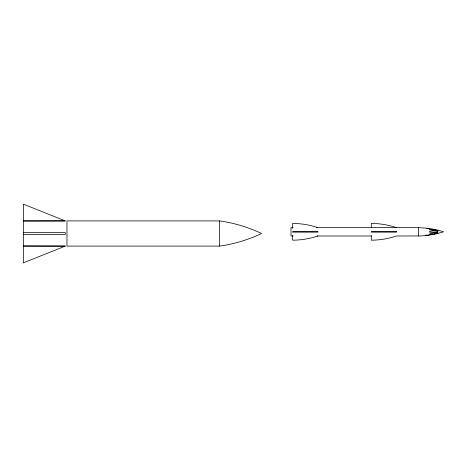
<?xml version="1.0" encoding="UTF-8"?>
<svg xmlns="http://www.w3.org/2000/svg" width="467" height="467" viewBox="0 0 467 467"><rect width="100%" height="100%" fill="white"/><g stroke="black" fill="none" stroke-linecap="round" stroke-linejoin="round"><path stroke-width="0.7" d="M23.35 245.981L65.287 246.091L23.35 262.863L23.35 204.137L65.287 220.909L23.35 221.019M219.618 246.091C234.13 244.054 248.327 239.799 261.561 233.5C248.327 227.201 234.13 222.946 219.618 220.909L66.968 220.909L66.968 246.091L219.618 246.091L219.618 220.909M429.126 235.222L420.621 235.958L396.471 235.998A81.322 81.322 0 0 1 371.306 240.196L371.306 235.496M23.35 220.909L65.287 220.909M293.165 227.61L290.994 227.61L290.994 235.998L293.165 235.998M316.317 227.61L418.485 227.61L429.126 228.392M426.75 228.451C432.483 228.597 438.163 230.178 443.65 231.807C437.713 233.512 431.566 235.35 425.373 235.164M23.35 232.659L65.287 232.659L65.287 234.341L23.35 234.341M317.04 235.998L371.306 235.998M23.35 246.091L65.287 246.091M418.485 227.61L418.485 235.998M371.306 227.61L371.306 223.419A81.322 81.322 0 0 1 396.471 227.61M292.675 228.31L292.675 223.419A81.322 81.322 0 0 1 317.834 227.61M292.675 235.496L292.675 240.196A81.322 81.322 0 0 0 317.834 235.998M437.929 231.807C435.448 233.109 432.127 232.811 429.5 232.023L429.5 231.591C432.127 230.803 435.448 230.505 437.929 231.807M437.929 232.992L433.539 234.177L429.5 234.311L429.873 233.804L433.539 232.992L437.929 232.992M437.929 230.622L433.539 230.622L429.873 229.811L429.5 229.303L433.539 229.437L437.929 230.622M317.834 231.469L292.675 231.469L292.675 232.14L317.834 232.14L317.834 231.469M396.471 231.469L371.306 231.469L371.306 232.14L396.471 232.14L396.471 231.469"/></g></svg>
